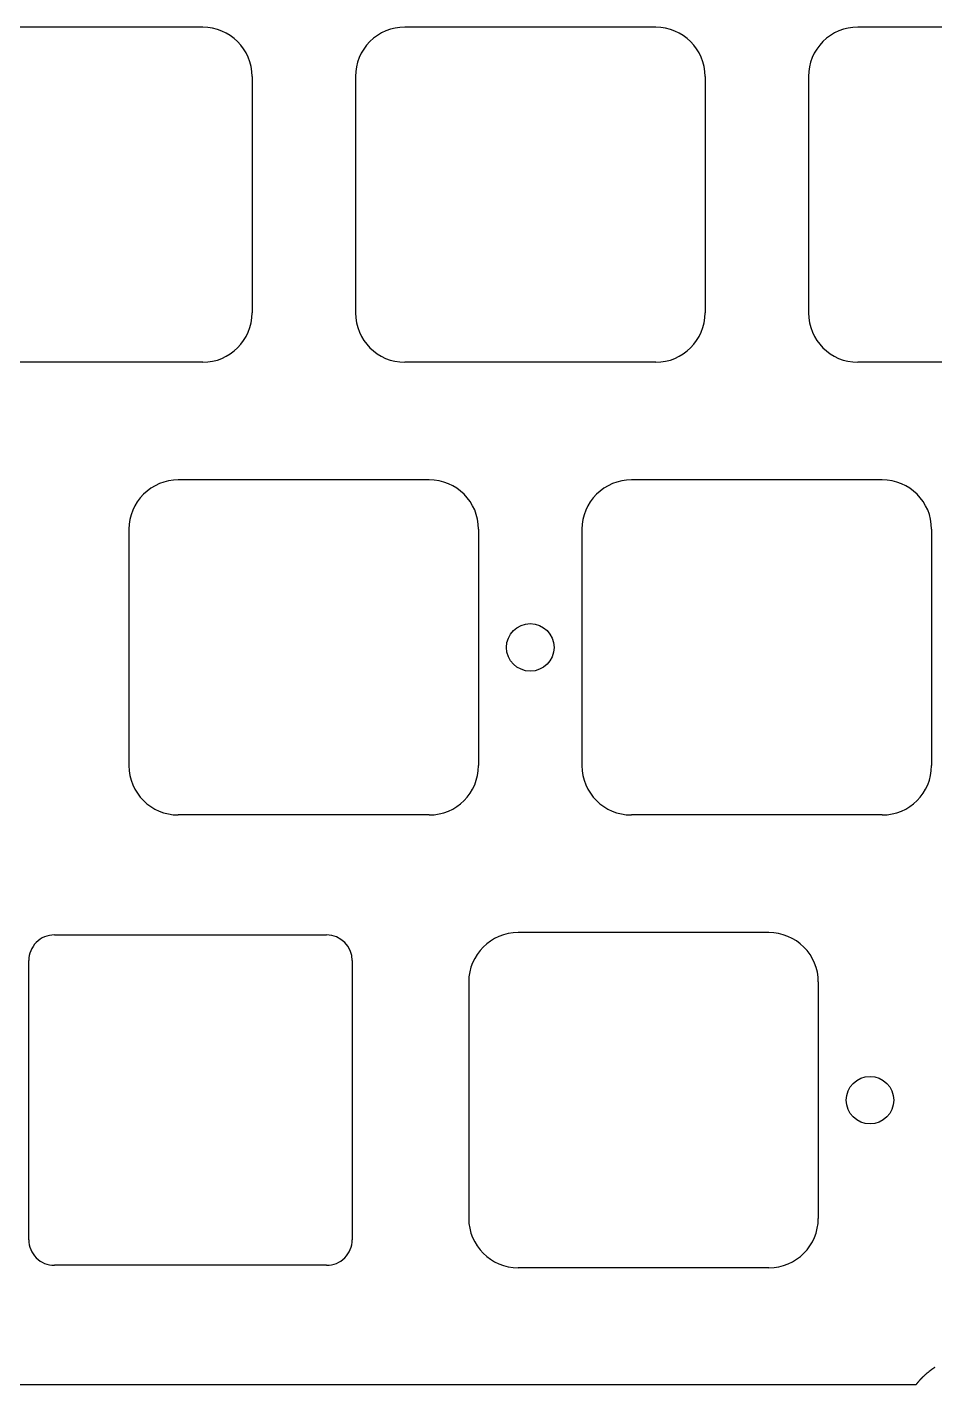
# Model space of a CAD drawing. Header units: millimetres. Extents: x -11 to 340, y -118 to 18.
# Drawn here: x 69.3 to 107.5, y -112 to -54.9 of the extents above; entities that cross this region are included whole.
import ezdxf

# ---------------------------------------------------------------- set-up
doc = ezdxf.new("R2010")
doc.units = ezdxf.units.MM
doc.header["$MEASUREMENT"] = 0
doc.layers.add('BLACK', color=7, linetype='CONTINUOUS')

msp = doc.modelspace()

# ---------------------------------------------------------------- linework, layer by layer
at = {"layer": 'BLACK', "linetype": 'Continuous'}
for p, q in [((76.7125, -54.8625), (66.162501, -54.8625)), ((85.212501, -54.862502), (85.212501, -54.8625)), ((95.7625, -54.8625), (85.212501, -54.8625)), ((104.262501, -54.862502), (104.262501, -54.8625)), ((114.8125, -54.8625), (104.262501, -54.8625)), ((78.787501, -56.9375), (78.787501, -66.8875)), ((83.137501, -56.9375), (83.137501, -66.8875)), ((97.837501, -56.9375), (97.837501, -66.8875)), ((102.187501, -56.9375), (102.187501, -66.8875)), ((76.712501, -68.9625), (66.1625, -68.9625)), ((76.712501, -68.962501), (76.712501, -68.9625)), ((95.762501, -68.9625), (85.2125, -68.9625)), ((95.762501, -68.962501), (95.762501, -68.9625)), ((114.812501, -68.9625), (104.2625, -68.9625)), ((75.687501, -73.912502), (75.687501, -73.9125)), ((86.2375, -73.9125), (75.687501, -73.9125)), ((94.737501, -73.912502), (94.737501, -73.9125)), ((105.2875, -73.9125), (94.737501, -73.9125)), ((73.612501, -75.9875), (73.612501, -85.9375)), ((88.312501, -75.9875), (88.312501, -85.9375)), ((92.662501, -75.9875), (92.662501, -85.9375)), ((107.362501, -75.9875), (107.362501, -85.9375)), ((86.237501, -88.0125), (75.6875, -88.0125)), ((86.237501, -88.012501), (86.237501, -88.0125)), ((105.287501, -88.0125), (94.7375, -88.0125)), ((105.287501, -88.012501), (105.287501, -88.0125)), ((70.475, -93.0625), (81.925, -93.0625)), ((100.525, -92.9625), (89.974999, -92.9625)), ((69.4, -105.8875), (69.4, -94.1375)), ((83, -94.1375), (83, -105.8875)), ((87.9, -95.0375), (87.9, -104.987501)), ((102.6, -95.0375), (102.6, -104.9875)), ((81.925, -106.9625), (70.475, -106.9625)), ((100.525, -107.0625), (89.975, -107.0625)), ((107.300285, -111.400248), (107.293805, -111.405176)), ((107.306777, -111.395335), (107.300285, -111.400248)), ((107.313277, -111.390442), (107.306777, -111.395335)), ((107.31979, -111.385564), (107.313277, -111.390442)), ((107.326311, -111.380705), (107.31979, -111.385564)), ((107.332844, -111.375861), (107.326311, -111.380705)), ((107.339385, -111.371037), (107.332844, -111.375861)), ((107.345939, -111.366228), (107.339385, -111.371037)), ((107.352501, -111.361438), (107.345939, -111.366228)), ((107.359075, -111.356664), (107.352501, -111.361438)), ((107.365658, -111.351908), (107.359075, -111.356664)), ((107.372252, -111.347169), (107.365658, -111.351908)), ((107.378855, -111.342448), (107.372252, -111.347169)), ((107.38547, -111.337743), (107.378855, -111.342448)), ((107.392093, -111.333058), (107.38547, -111.337743)), ((107.398728, -111.328388), (107.392093, -111.333058)), ((107.405371, -111.323736), (107.398728, -111.328388)), ((107.412026, -111.319101), (107.405371, -111.323736)), ((107.418689, -111.314485), (107.412026, -111.319101)), ((107.425364, -111.309885), (107.418689, -111.314485)), ((107.432047, -111.305303), (107.425364, -111.309885)), ((107.438742, -111.300738), (107.432047, -111.305303)), ((107.445445, -111.296191), (107.438742, -111.300738)), ((107.45216, -111.291661), (107.445445, -111.296191)), ((107.458882, -111.287149), (107.45216, -111.291661)), ((107.465617, -111.282654), (107.458882, -111.287149)), ((107.472359, -111.278177), (107.465617, -111.282654)), ((107.479113, -111.273717), (107.472359, -111.278177)), ((107.485874, -111.269275), (107.479113, -111.273717)), ((107.492648, -111.26485), (107.485874, -111.269275)), ((107.499429, -111.260444), (107.492648, -111.26485)), ((107.506222, -111.256054), (107.499429, -111.260444)), ((106.717981, -111.969879), (106.712978, -111.976201)), ((106.723001, -111.963569), (106.717981, -111.969879)), ((106.728036, -111.957272), (106.723001, -111.963569)), ((106.733087, -111.950987), (106.728036, -111.957272)), ((106.738153, -111.944715), (106.733087, -111.950987)), ((106.743235, -111.938455), (106.738153, -111.944715)), ((106.748332, -111.932208), (106.743235, -111.938455)), ((106.753445, -111.925974), (106.748332, -111.932208)), ((106.758573, -111.919752), (106.753445, -111.925974)), ((106.763717, -111.913543), (106.758573, -111.919752)), ((106.768876, -111.907347), (106.763717, -111.913543)), ((106.774051, -111.901164), (106.768876, -111.907347)), ((106.77924, -111.894994), (106.774051, -111.901164)), ((106.784445, -111.888836), (106.77924, -111.894994)), ((106.789665, -111.882692), (106.784445, -111.888836)), ((106.794901, -111.87656), (106.789665, -111.882692)), ((106.800151, -111.870442), (106.794901, -111.87656)), ((106.805417, -111.864336), (106.800151, -111.870442)), ((106.810698, -111.858244), (106.805417, -111.864336)), ((106.815994, -111.852164), (106.810698, -111.858244)), ((106.821305, -111.846098), (106.815994, -111.852164)), ((106.826631, -111.840045), (106.821305, -111.846098)), ((106.831972, -111.834006), (106.826631, -111.840045)), ((106.837328, -111.827979), (106.831972, -111.834006)), ((106.842699, -111.821966), (106.837328, -111.827979)), ((106.848085, -111.815966), (106.842699, -111.821966)), ((106.853486, -111.80998), (106.848085, -111.815966)), ((106.858901, -111.804007), (106.853486, -111.80998)), ((106.864332, -111.798048), (106.858901, -111.804007)), ((106.869777, -111.792102), (106.864332, -111.798048)), ((106.875237, -111.786169), (106.869777, -111.792102)), ((106.880711, -111.780251), (106.875237, -111.786169)), ((106.8862, -111.774345), (106.880711, -111.780251)), ((106.891704, -111.768454), (106.8862, -111.774345)), ((106.897222, -111.762576), (106.891704, -111.768454)), ((106.902755, -111.756712), (106.897222, -111.762576)), ((106.908303, -111.750861), (106.902755, -111.756712)), ((106.913865, -111.745024), (106.908303, -111.750861)), ((106.919441, -111.739202), (106.913865, -111.745024)), ((106.925032, -111.733393), (106.919441, -111.739202)), ((106.930637, -111.727598), (106.925032, -111.733393)), ((106.936257, -111.721816), (106.930637, -111.727598)), ((106.941891, -111.716049), (106.936257, -111.721816)), ((106.947539, -111.710296), (106.941891, -111.716049)), ((106.953201, -111.704557), (106.947539, -111.710296)), ((106.958878, -111.698832), (106.953201, -111.704557)), ((106.964569, -111.693121), (106.958878, -111.698832)), ((106.975993, -111.681741), (106.964569, -111.693121)), ((106.987473, -111.670419), (106.975993, -111.681741)), ((106.999009, -111.659153), (106.987473, -111.670419)), ((107.010601, -111.647945), (106.999009, -111.659153)), ((107.022248, -111.636795), (107.010601, -111.647945)), ((107.033951, -111.625703), (107.022248, -111.636795)), ((107.045708, -111.614668), (107.033951, -111.625703)), ((107.05752, -111.603693), (107.045708, -111.614668)), ((107.069386, -111.592776), (107.05752, -111.603693)), ((107.081306, -111.581918), (107.069386, -111.592776)), ((107.09328, -111.57112), (107.081306, -111.581918)), ((107.105307, -111.560381), (107.09328, -111.57112)), ((107.117388, -111.549701), (107.105307, -111.560381)), ((107.129521, -111.539082), (107.117388, -111.549701)), ((107.141706, -111.528524), (107.129521, -111.539082)), ((107.153944, -111.518026), (107.141706, -111.528524)), ((107.166234, -111.507589), (107.153944, -111.518026)), ((107.178575, -111.497213), (107.166234, -111.507589)), ((107.190968, -111.486898), (107.178575, -111.497213)), ((107.203411, -111.476645), (107.190968, -111.486898)), ((107.215905, -111.466454), (107.203411, -111.476645)), ((107.22845, -111.456325), (107.215905, -111.466454)), ((107.241045, -111.446258), (107.22845, -111.456325)), ((107.253689, -111.436254), (107.241045, -111.446258)), ((107.266383, -111.426313), (107.253689, -111.436254)), ((107.274425, -111.420067), (107.266383, -111.426313)), ((107.280875, -111.415086), (107.274425, -111.420067)), ((107.287334, -111.410123), (107.280875, -111.415086)), ((107.293805, -111.405176), (107.287334, -111.410123)), ((106.700195, -111.9925), (42.3, -111.9925)), ((106.707989, -111.982536), (106.700195, -111.9925)), ((106.712978, -111.976201), (106.707989, -111.982536))]:
    msp.add_line(p, q, dxfattribs=at)
at = {"layer": 'BLACK'}
for centre in [(90.4875, -80.9625), (104.775, -100.0125)]:
    msp.add_circle(centre, 1, dxfattribs=at)
for centre, radius, start, end in [((76.7125, -56.9375), 2.075, 0, 90), ((85.2125, -56.9375), 2.074999, 89.9999724, 180), ((95.7625, -56.9375), 2.075, 0, 90), ((104.2625, -56.9375), 2.074999, 89.9999724, 180), ((76.7125, -66.8875), 2.075001, 270.0000276, 0), ((85.2125, -66.8875), 2.075, 180, 270), ((95.7625, -66.8875), 2.075001, 270.0000276, 0), ((104.2625, -66.8875), 2.075, 180, 270), ((75.6875, -75.9875), 2.074999, 89.9999724, 180), ((86.2375, -75.9875), 2.075, 0, 90), ((94.7375, -75.9875), 2.074999, 89.9999724, 180), ((105.2875, -75.9875), 2.075, 0, 90), ((75.6875, -85.9375), 2.075, 180, 270), ((86.2375, -85.9375), 2.075001, 270.0000276, 0), ((94.7375, -85.9375), 2.075, 180, 270), ((105.2875, -85.9375), 2.075001, 270.0000276, 0), ((70.474999, -94.137499), 1.074999, 89.9999467, 180.0000533), ((81.925, -94.137525), 1.075025, 0.0013325, 90), ((89.975005, -95.0375), 2.075005, 90.0001657, 180), ((100.524975, -95.03745), 2.07495, 359.9986194, 89.9993097), ((89.975005, -104.9875), 2.075, 180.0000276, 269.9998619), ((100.524995, -104.9875), 2.075005, 270.0001381, 0), ((70.474999, -105.887501), 1.074999, 179.9999467, 270.0000533), ((81.925, -105.887505), 1.075, 270, 0.0002665)]:
    msp.add_arc(centre, radius, start, end, dxfattribs=at)

doc.saveas('drawing.dxf')
